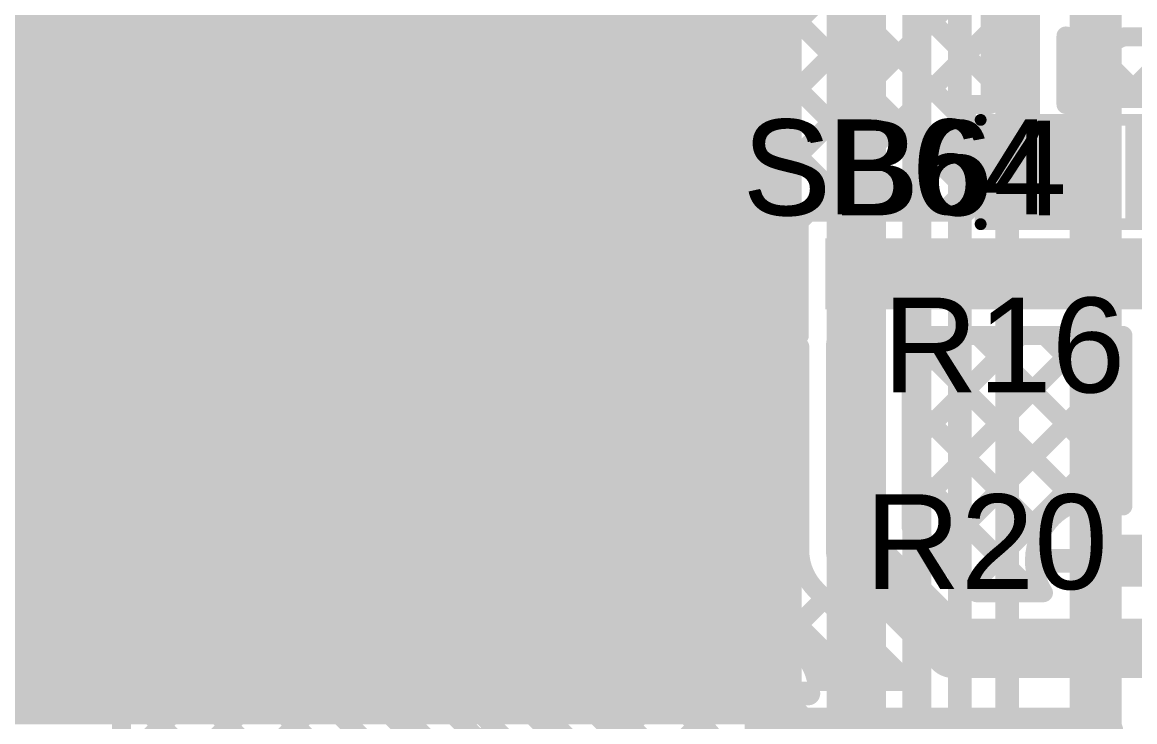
# Model space of a CAD drawing. Header units: millimetres. Extents: x -0.57 to 2.98, y -0.65 to 2.86.
# Drawn here: x -0.3069 to 0.1625, y 1.2451 to 1.5402 of the extents above; entities that cross this region are included whole.
import ezdxf

# ---------------------------------------------------------------- set-up
doc = ezdxf.new("R2010")
doc.units = ezdxf.units.MM
doc.header["$MEASUREMENT"] = 0
for name, color, linetype in [('BottomLayer', 5, 'Continuous'), ('BottomSolder', 6, 'Continuous'), ('Mechanical2', 216, 'Continuous'), ('TopLayer', 1, 'Continuous'), ('TopOverlay', 2, 'Continuous'), ('TopPaste', 8, 'Continuous'), ('TopSolder', 216, 'Continuous'), ('ViaHoleLayer', 16, 'Continuous')]:
    doc.layers.add(name, color=color, linetype=linetype)
doc.styles.add('Arial', font='', dxfattribs={"height": 0.2})
doc.styles.get('Arial').set_extended_font_data('Arial')

# ---------------------------------------------------------------- blocks, each defined once
blk = doc.blocks.new('SOLDER_BRIDGE_136')
at = {"layer": 'TopLayer'}
for points in [[(-0.045, -0.0175), (-0.045, 0.0175), (-0.015, 0.0175), (-0.015, -0.0175)], [(0.015, -0.0175), (0.015, 0.0175), (0.045, 0.0175), (0.045, -0.0175)]]:
    blk.add_hatch(color=1, dxfattribs=at).paths.add_polyline_path(points)
at = {"layer": 'TopPaste'}
for points in [[(-0.045, -0.0175), (-0.045, 0.0175), (-0.015, 0.0175), (-0.015, -0.0175)], [(0.015, -0.0175), (0.015, 0.0175), (0.045, 0.0175), (0.045, -0.0175)]]:
    blk.add_hatch(color=8, dxfattribs=at).paths.add_polyline_path(points)
at = {"layer": 'TopSolder'}
for points in [[(-0.049, -0.0215), (-0.049, 0.0215), (-0.011, 0.0215), (-0.011, -0.0215)], [(0.011, -0.0215), (0.011, 0.0215), (0.049, 0.0215), (0.049, -0.0215)]]:
    blk.add_hatch(color=216, dxfattribs=at).paths.add_polyline_path(points)
at = {"layer": 'TopOverlay', "const_width": 0.005}
for points in [[(-0.05, 0.022), (-0.05, -0.022)], [(0.05, 0.022), (-0.05, 0.022)], [(0.05, 0.022), (0.05, -0.022)], [(0.05, -0.022), (-0.05, -0.022)]]:
    blk.add_lwpolyline(points, dxfattribs=at)
at = {"layer": 'TopOverlay', "const_width": 0.0025}
for points in [[(-0.05125, 0.022, 1), (-0.04875, 0.022, 1)], [(-0.05125, 0.022, 1), (-0.04875, 0.022, 1)], [(0.04875, 0.022, 1), (0.05125, 0.022, 1)], [(0.04875, 0.022, 1), (0.05125, 0.022, 1)], [(-0.05125, -0.022, 1), (-0.04875, -0.022, 1)], [(-0.05125, -0.022, 1), (-0.04875, -0.022, 1)], [(0.04875, -0.022, 1), (0.05125, -0.022, 1)], [(0.04875, -0.022, 1), (0.05125, -0.022, 1)]]:
    blk.add_lwpolyline(points, format="xyb", close=True, dxfattribs=at)
at = {"layer": 'TopOverlay'}
blk.add_text('SB64', height=0.04, rotation=-180, dxfattribs=at).set_placement((0.150339, 0.017792))
blk = doc.blocks.new('U262_061N_4BVC11_238')
at = {"layer": 'BottomSolder'}
h = blk.add_hatch(color=6, dxfattribs=at)
edge = h.paths.add_edge_path()
edge.add_arc((-0.17008, 0.04429), 0.02369, 180, 360)
edge.add_line((-0.14639, 0.04429), (-0.14639, 0.08366))
edge.add_arc((-0.17008, 0.08366), 0.02369, 0, 180)
edge.add_line((-0.19376, 0.08366), (-0.19376, 0.04429))
at = {"layer": 'TopSolder'}
h = blk.add_hatch(color=216, dxfattribs=at)
edge = h.paths.add_edge_path()
edge.add_arc((-0.17008, 0.04429), 0.02369, 180, 360)
edge.add_line((-0.14639, 0.04429), (-0.14639, 0.08366))
edge.add_arc((-0.17008, 0.08366), 0.02369, 0, 180)
edge.add_line((-0.19376, 0.08366), (-0.19376, 0.04429))
blk.add_hatch(color=216, dxfattribs=at).paths.add_polyline_path([(-0.12605, 0.10735), (-0.09049, 0.10735), (-0.09049, 0.05998), (-0.12605, 0.05998)])

msp = doc.modelspace()

# ---------------------------------------------------------------- hatches: boundary and pattern name
at = {"layer": 'BottomLayer'}
for points in [[(-0.408, 1.244), (0.022, 1.244), (0.022, 1.613), (-0.408, 1.613)], [(-0.409, 1.244), (-0.277, 1.244), (-0.277, 1.354), (-0.409, 1.354)]]:
    msp.add_hatch(color=5, dxfattribs=at).paths.add_polyline_path(points)
h = msp.add_hatch(color=5, dxfattribs=at)
edge = h.paths.add_edge_path()
edge.add_arc((0.045, 1.404), 0.01181, 0, 360)
h = msp.add_hatch(color=5, dxfattribs=at)
edge = h.paths.add_edge_path()
edge.add_arc((-0.295, 1.34366), 0.01181, 0, 360)
h = msp.add_hatch(color=5, dxfattribs=at)
edge = h.paths.add_edge_path()
edge.add_arc((-0.295, 1.31984), 0.01181, 0, 360)
h = msp.add_hatch(color=5, dxfattribs=at)
edge = h.paths.add_edge_path()
edge.add_arc((0.146, 1.313), 0.01181, 0, 360)
h = msp.add_hatch(color=5, dxfattribs=at)
edge = h.paths.add_edge_path()
edge.add_arc((-0.295, 1.29602), 0.01181, 0, 360)
h = msp.add_hatch(color=5, dxfattribs=at)
edge = h.paths.add_edge_path()
edge.add_arc((0.003, 1.257), 0.01181, 0, 360)
h = msp.add_hatch(color=5, dxfattribs=at)
edge = h.paths.add_edge_path()
edge.add_arc((0.146, 1.24), 0.01181, 0, 360)
at = {"layer": 'BottomSolder'}
h = msp.add_hatch(color=6, dxfattribs=at)
edge = h.paths.add_edge_path()
edge.add_arc((0.045, 1.404), 0.00791, 0, 360)
h = msp.add_hatch(color=6, dxfattribs=at)
edge = h.paths.add_edge_path()
edge.add_arc((-0.295, 1.34366), 0.00791, 0, 360)
h = msp.add_hatch(color=6, dxfattribs=at)
edge = h.paths.add_edge_path()
edge.add_arc((-0.295, 1.31984), 0.00791, 0, 360)
h = msp.add_hatch(color=6, dxfattribs=at)
edge = h.paths.add_edge_path()
edge.add_arc((0.146, 1.313), 0.00791, 0, 360)
h = msp.add_hatch(color=6, dxfattribs=at)
edge = h.paths.add_edge_path()
edge.add_arc((-0.295, 1.29602), 0.00791, 0, 360)
h = msp.add_hatch(color=6, dxfattribs=at)
edge = h.paths.add_edge_path()
edge.add_arc((0.003, 1.257), 0.00791, 0, 360)
h = msp.add_hatch(color=6, dxfattribs=at)
edge = h.paths.add_edge_path()
edge.add_arc((0.146, 1.24), 0.00791, 0, 360)
at = {"layer": 'TopLayer'}
for points in [[(0.161, 1.45706), (0.26451, 1.45706), (0.26451, 1.49706), (0.161, 1.49706)], [(0.032, 1.41906), (0.26451, 1.41906), (0.26451, 1.44906), (0.032, 1.44906)], [(-0.51725, 1.246), (-0.276, 1.246), (-0.276, 1.353), (-0.51725, 1.353)]]:
    msp.add_hatch(color=1, dxfattribs=at).paths.add_polyline_path(points)
h = msp.add_hatch(color=1, dxfattribs=at)
edge = h.paths.add_edge_path()
edge.add_arc((0.045, 1.404), 0.01181, 0, 360)
h = msp.add_hatch(color=1, dxfattribs=at)
edge = h.paths.add_edge_path()
edge.add_arc((-0.295, 1.34366), 0.01181, 0, 360)
h = msp.add_hatch(color=1, dxfattribs=at)
edge = h.paths.add_edge_path()
edge.add_arc((-0.295, 1.31984), 0.01181, 0, 360)
h = msp.add_hatch(color=1, dxfattribs=at)
edge = h.paths.add_edge_path()
edge.add_arc((0.146, 1.313), 0.01181, 0, 360)
h = msp.add_hatch(color=1, dxfattribs=at)
edge = h.paths.add_edge_path()
edge.add_arc((-0.295, 1.29602), 0.01181, 0, 360)
h = msp.add_hatch(color=1, dxfattribs=at)
edge = h.paths.add_edge_path()
edge.add_arc((0.003, 1.257), 0.01181, 0, 360)
h = msp.add_hatch(color=1, dxfattribs=at)
edge = h.paths.add_edge_path()
edge.add_arc((0.146, 1.24), 0.01181, 0, 360)
at = {"layer": 'TopSolder'}
h = msp.add_hatch(color=216, dxfattribs=at)
edge = h.paths.add_edge_path()
edge.add_arc((0.045, 1.404), 0.00791, 0, 360)
h = msp.add_hatch(color=216, dxfattribs=at)
edge = h.paths.add_edge_path()
edge.add_arc((-0.295, 1.34366), 0.00791, 0, 360)
h = msp.add_hatch(color=216, dxfattribs=at)
edge = h.paths.add_edge_path()
edge.add_arc((-0.295, 1.31984), 0.00791, 0, 360)
h = msp.add_hatch(color=216, dxfattribs=at)
edge = h.paths.add_edge_path()
edge.add_arc((0.146, 1.313), 0.00791, 0, 360)
h = msp.add_hatch(color=216, dxfattribs=at)
edge = h.paths.add_edge_path()
edge.add_arc((-0.295, 1.29602), 0.00791, 0, 360)
h = msp.add_hatch(color=216, dxfattribs=at)
edge = h.paths.add_edge_path()
edge.add_arc((0.003, 1.257), 0.00791, 0, 360)
h = msp.add_hatch(color=216, dxfattribs=at)
edge = h.paths.add_edge_path()
edge.add_arc((0.146, 1.24), 0.00791, 0, 360)
at = {"layer": 'ViaHoleLayer'}
h = msp.add_hatch(color=16, dxfattribs=at)
edge = h.paths.add_edge_path()
edge.add_arc((0.045, 1.404), 0.00591, 0, 360)
h = msp.add_hatch(color=16, dxfattribs=at)
edge = h.paths.add_edge_path()
edge.add_arc((-0.295, 1.34366), 0.00591, 0, 360)
h = msp.add_hatch(color=16, dxfattribs=at)
edge = h.paths.add_edge_path()
edge.add_arc((-0.295, 1.31984), 0.00591, 0, 360)
h = msp.add_hatch(color=16, dxfattribs=at)
edge = h.paths.add_edge_path()
edge.add_arc((0.146, 1.313), 0.00591, 0, 360)
h = msp.add_hatch(color=16, dxfattribs=at)
edge = h.paths.add_edge_path()
edge.add_arc((-0.295, 1.29602), 0.00591, 0, 360)
h = msp.add_hatch(color=16, dxfattribs=at)
edge = h.paths.add_edge_path()
edge.add_arc((0.003, 1.257), 0.00591, 0, 360)
h = msp.add_hatch(color=16, dxfattribs=at)
edge = h.paths.add_edge_path()
edge.add_arc((0.146, 1.24), 0.00591, 0, 360)

# ---------------------------------------------------------------- linework, layer by layer
at = {"layer": 'BottomLayer'}
for points, const_width in [([(0.10869, 1.299), (0.10869, 1.6756)], 0.01), ([(0.08869, 0.95), (0.08869, 1.66731)], 0.01), ([(0.07269, 0.96115), (0.07269, 1.66068)], 0.008), ([(0.045, 1.404), (0.045, 1.64)], 0.025), ([(0.0685, 1.404), (0.0685, 1.611)], 0.008), ([(0.146, 1.313), (0.146, 1.557)], 0.022), ([(0.0685, 1.53196), (0.07269, 1.53615)], 0.008), ([(0.0685, 1.52064), (0.07269, 1.51645)], 0.008), ([(0.0685, 1.50367), (0.07269, 1.50786)], 0.008), ([(0.0685, 1.49236), (0.07269, 1.48817)], 0.008), ([(0.0685, 1.47539), (0.07269, 1.47958)], 0.008), ([(0.0685, 1.46407), (0.07269, 1.45988)], 0.008), ([(0.0685, 1.44711), (0.07269, 1.45129)], 0.008), ([(-0.193, 1.4285), (-0.1685, 1.4285)], 0.022), ([(0.0685, 1.43579), (0.07269, 1.4316)], 0.008), ([(0.0685, 1.41882), (0.07269, 1.42301)], 0.008), ([(0.045, 0.93), (0.045, 1.404)], 0.025), ([(0.0685, 1.4075), (0.07269, 1.40331)], 0.008), ([(0.0685, 0.95829), (0.0685, 1.404)], 0.008), ([(0.0685, 1.39054), (0.07269, 1.39473)], 0.008), ([(0.0685, 1.37922), (0.07269, 1.37503)], 0.008), ([(0.0685, 1.36225), (0.07269, 1.36644)], 0.008), ([(0.0685, 1.35093), (0.07269, 1.34674)], 0.008), ([(0.0685, 1.33397), (0.07269, 1.33816)], 0.008), ([(0.0685, 1.32265), (0.07269, 1.31846)], 0.008), ([(0.146, 1.24), (0.146, 1.313)], 0.022), ([(0.146, 1.313), (0.27395, 1.313)], 0.022), ([(0.0685, 1.30568), (0.07269, 1.30987)], 0.008), ([(0.10869, 1.234), (0.10869, 1.299)], 0.01), ([(0.0685, 1.29436), (0.07269, 1.29018)], 0.008), ([(0.0685, 1.2774), (0.07269, 1.28159)], 0.008), ([(0.0685, 1.26608), (0.07269, 1.26189)], 0.008), ([(0.003, 1.23519), (0.003, 1.257)], 0.01), ([(0.0685, 1.24912), (0.07269, 1.2533)], 0.008)]:
    msp.add_lwpolyline(points, dxfattribs=dict(at, const_width=const_width))
for points, const_width in [([(0.07069, 1.53615, 1), (0.07469, 1.53615, 1)], 0.004), ([(0.0665, 1.53196, 1), (0.0705, 1.53196, 1)], 0.004), ([(0.0665, 1.52064, 1), (0.0705, 1.52064, 1)], 0.004), ([(0.07069, 1.51645, 1), (0.07469, 1.51645, 1)], 0.004), ([(0.07069, 1.50786, 1), (0.07469, 1.50786, 1)], 0.004), ([(0.0665, 1.50367, 1), (0.0705, 1.50367, 1)], 0.004), ([(0.0665, 1.49236, 1), (0.0705, 1.49236, 1)], 0.004), ([(0.07069, 1.48817, 1), (0.07469, 1.48817, 1)], 0.004), ([(0.07069, 1.47958, 1), (0.07469, 1.47958, 1)], 0.004), ([(0.0665, 1.47539, 1), (0.0705, 1.47539, 1)], 0.004), ([(0.0665, 1.46407, 1), (0.0705, 1.46407, 1)], 0.004), ([(0.07069, 1.45988, 1), (0.07469, 1.45988, 1)], 0.004), ([(0.07069, 1.45129, 1), (0.07469, 1.45129, 1)], 0.004), ([(0.0665, 1.44711, 1), (0.0705, 1.44711, 1)], 0.004), ([(-0.1985, 1.4285, 1), (-0.1875, 1.4285, 1)], 0.011), ([(-0.174, 1.4285, 1), (-0.163, 1.4285, 1)], 0.011), ([(0.0665, 1.43579, 1), (0.0705, 1.43579, 1)], 0.004), ([(0.07069, 1.4316, 1), (0.07469, 1.4316, 1)], 0.004), ([(0.07069, 1.42301, 1), (0.07469, 1.42301, 1)], 0.004), ([(0.0665, 1.41882, 1), (0.0705, 1.41882, 1)], 0.004), ([(0.03875, 1.404, 1), (0.05125, 1.404, 1)], 0.0125), ([(0.03875, 1.404, 1), (0.05125, 1.404, 1)], 0.0125), ([(0.0665, 1.4075, 1), (0.0705, 1.4075, 1)], 0.004), ([(0.0665, 1.404, 1), (0.0705, 1.404, 1)], 0.004), ([(0.0665, 1.404, 1), (0.0705, 1.404, 1)], 0.004), ([(0.07069, 1.40331, 1), (0.07469, 1.40331, 1)], 0.004), ([(0.07069, 1.39473, 1), (0.07469, 1.39473, 1)], 0.004), ([(0.0665, 1.39054, 1), (0.0705, 1.39054, 1)], 0.004), ([(0.0665, 1.37922, 1), (0.0705, 1.37922, 1)], 0.004), ([(0.07069, 1.37503, 1), (0.07469, 1.37503, 1)], 0.004), ([(0.0665, 1.36225, 1), (0.0705, 1.36225, 1)], 0.004), ([(0.07069, 1.36644, 1), (0.07469, 1.36644, 1)], 0.004), ([(0.0665, 1.35093, 1), (0.0705, 1.35093, 1)], 0.004), ([(0.07069, 1.34674, 1), (0.07469, 1.34674, 1)], 0.004), ([(0.0665, 1.33397, 1), (0.0705, 1.33397, 1)], 0.004), ([(0.07069, 1.33816, 1), (0.07469, 1.33816, 1)], 0.004), ([(0.0665, 1.32265, 1), (0.0705, 1.32265, 1)], 0.004), ([(0.1405, 1.313, 1), (0.1515, 1.313, 1)], 0.011), ([(0.1405, 1.313, 1), (0.1515, 1.313, 1)], 0.011), ([(0.1405, 1.313, 1), (0.1515, 1.313, 1)], 0.011), ([(0.07069, 1.31846, 1), (0.07469, 1.31846, 1)], 0.004), ([(0.0665, 1.30568, 1), (0.0705, 1.30568, 1)], 0.004), ([(0.07069, 1.30987, 1), (0.07469, 1.30987, 1)], 0.004), ([(0.10619, 1.299, 1), (0.11119, 1.299, 1)], 0.005), ([(0.10619, 1.299, 1), (0.11119, 1.299, 1)], 0.005), ([(0.0665, 1.29436, 1), (0.0705, 1.29436, 1)], 0.004), ([(0.07069, 1.29018, 1), (0.07469, 1.29018, 1)], 0.004), ([(0.0665, 1.2774, 1), (0.0705, 1.2774, 1)], 0.004), ([(0.07069, 1.28159, 1), (0.07469, 1.28159, 1)], 0.004), ([(0.0665, 1.26608, 1), (0.0705, 1.26608, 1)], 0.004), ([(0.07069, 1.26189, 1), (0.07469, 1.26189, 1)], 0.004), ([(0.0005, 1.257, 1), (0.0055, 1.257, 1)], 0.005), ([(0.07069, 1.2533, 1), (0.07469, 1.2533, 1)], 0.004), ([(0.0665, 1.24912, 1), (0.0705, 1.24912, 1)], 0.004), ([(0.1405, 1.24, 1), (0.1515, 1.24, 1)], 0.011)]:
    msp.add_lwpolyline(points, format="xyb", close=True, dxfattribs=dict(at, const_width=const_width))
at = {"layer": 'Mechanical2', "const_width": 0.01}
msp.add_lwpolyline([(1.75783, 2.80917, -6.230382), (0.64896, 2.81029)], format="xyb", dxfattribs=at)
at = {"layer": 'TopLayer'}
for points, const_width in [([(-0.286, 1.445), (-0.286, 1.941)], 0.012), ([(-0.269, 1.45204), (-0.269, 1.92165)], 0.008), ([(0.11749, 1.477), (0.11749, 1.72094)], 0.01), ([(-0.25439, 1.7021), (0.021, 1.42672)], 0.008), ([(-0.22208, 1.69809), (0.021, 1.455)], 0.008), ([(-0.21092, 1.39396), (0.09149, 1.69637)], 0.008), ([(0.10149, 1.5055), (0.10149, 1.69244)], 0.008), ([(-0.269, 1.68843), (0.02119, 1.39824)], 0.008), ([(-0.19678, 1.37982), (0.10149, 1.67808)], 0.008), ([(-0.269, 1.53387), (-0.13768, 1.66519)], 0.008), ([(-0.269, 1.66015), (0.02119, 1.36996)], 0.008), ([(-0.26749, 1.45053), (-0.06302, 1.655)], 0.008), ([(-0.25335, 1.43639), (-0.03473, 1.655)], 0.008), ([(-0.2392, 1.42224), (-0.00645, 1.655)], 0.008), ([(-0.22506, 1.4081), (0.02184, 1.655)], 0.008), ([(-0.0656, 1.65474), (0.09149, 1.49765)], 0.008), ([(-0.03758, 1.655), (0.10149, 1.51593)], 0.008), ([(-0.18263, 1.36568), (0.10149, 1.6498)], 0.008), ([(-0.09, 1.65086), (0.09149, 1.46937)], 0.008), ([(-0.269, 1.50559), (-0.1348, 1.63979)], 0.008), ([(-0.269, 1.63186), (0.02119, 1.34168)], 0.008), ([(-0.09333, 1.6259), (0.07251, 1.46006)], 0.008), ([(-0.269, 1.4773), (-0.12561, 1.62069)], 0.008), ([(-0.16849, 1.35153), (0.10149, 1.62152)], 0.008), ([(-0.1119, 1.61619), (0.04422, 1.46006)], 0.008), ([(-0.269, 1.60358), (0.02159, 1.31299)], 0.008), ([(-0.15435, 1.33739), (0.10149, 1.59323)], 0.008), ([(-0.269, 1.5753), (0.0443, 1.262)], 0.008), ([(-0.14021, 1.32325), (0.10149, 1.56495)], 0.008), ([(0.146, 1.53519), (0.146, 1.557)], 0.01), ([(-0.269, 1.54701), (-0.00387, 1.28188)], 0.008), ([(0.02489, 1.46006), (0.10149, 1.53666)], 0.008), ([(0.13349, 1.5055), (0.13349, 1.53442)], 0.008), ([(0.13349, 1.51209), (0.15379, 1.53239)], 0.008), ([(0.14258, 1.53142), (0.16593, 1.50806)], 0.008), ([(0.15771, 1.534), (0.197, 1.534)], 0.008), ([(0.15774, 1.50806), (0.18368, 1.534)], 0.008), ([(-0.269, 1.51873), (-0.01965, 1.26938)], 0.008), ([(0.13349, 1.51222), (0.14021, 1.5055)], 0.008), ([(0.15, 1.50806), (0.197, 1.50806)], 0.008), ([(0.15, 1.46006), (0.15, 1.50806)], 0.008), ([(0.09149, 1.5055), (0.10149, 1.5055)], 0.008), ([(0.09149, 1.46006), (0.09149, 1.5055)], 0.008), ([(0.13349, 1.5055), (0.14349, 1.5055)], 0.008), ([(0.14349, 1.46006), (0.14349, 1.5055)], 0.008), ([(0.05317, 1.46006), (0.09149, 1.49838)], 0.008), ([(0.14349, 1.50222), (0.15, 1.49571)], 0.008), ([(0.14349, 1.49381), (0.15, 1.50032)], 0.008), ([(-0.269, 1.49044), (0.08335, 1.13809)], 0.008), ([(0.08146, 1.46006), (0.09149, 1.47009)], 0.008), ([(0.14349, 1.47393), (0.15, 1.46742)], 0.008), ([(0.14349, 1.46553), (0.15, 1.47204)], 0.008), ([(-0.269, 1.46216), (0.06921, 1.12395)], 0.008), ([(-0.12607, 1.30911), (0.021, 1.45617)], 0.008), ([(0.021, 1.46006), (0.09149, 1.46006)], 0.008), ([(0.021, 1.45617), (0.02489, 1.46006)], 0.008), ([(0.021, 1.40806), (0.021, 1.46006)], 0.008), ([(0.14349, 1.46006), (0.15, 1.46006)], 0.008), ([(-0.269, 1.45204), (0.002, 1.18104)], 0.008), ([(-0.286, 1.445), (-0.01, 1.169)], 0.012), ([(0.045, 1.404), (0.045, 1.43006)], 0.025), ([(0.045, 1.43006), (0.049, 1.43406)], 0.022), ([(0.049, 1.43406), (0.15926, 1.43406)], 0.022), ([(-0.297, 1.42004), (-0.297, 1.43196)], 0.008), ([(-0.297, 1.43196), (-0.027, 1.16196)], 0.008), ([(-0.11192, 1.29497), (0.021, 1.42789)], 0.008), ([(-0.297, 1.42102), (-0.29153, 1.42649)], 0.008), ([(-0.297, 1.42004), (-0.10973, 1.23278)], 0.008), ([(-0.314, 1.413), (-0.111, 1.21)], 0.012), ([(-0.28335, 1.40639), (-0.27739, 1.41235)], 0.008), ([(0.04469, 1.31731), (0.04469, 1.40325)], 0.025), ([(0.06819, 1.36194), (0.11431, 1.40806)], 0.008), ([(0.06819, 1.39023), (0.08603, 1.40806)], 0.008), ([(0.06819, 1.33366), (0.14259, 1.40806)], 0.008), ([(0.0685, 1.40806), (0.15751, 1.40806)], 0.008), ([(0.0685, 1.4075), (0.13835, 1.33765)], 0.008), ([(0.09622, 1.40806), (0.15751, 1.34678)], 0.008), ([(0.12451, 1.40806), (0.15751, 1.37506)], 0.008), ([(0.15279, 1.40806), (0.15751, 1.40334)], 0.008), ([(0.15751, 1.3361), (0.15751, 1.40806)], 0.008), ([(-0.326, 1.40096), (-0.29451, 1.36947)], 0.008), ([(-0.09778, 1.28082), (0.02119, 1.3998)], 0.008), ([(0.02119, 1.31731), (0.02119, 1.40325)], 0.008), ([(0.06819, 1.32704), (0.06819, 1.40019)], 0.008), ([(-0.2692, 1.39224), (-0.26325, 1.3982)], 0.008), ([(0.07902, 1.31621), (0.15751, 1.39469)], 0.008), ([(-0.32083, 1.36891), (-0.30739, 1.38235)], 0.008), ([(-0.25506, 1.3781), (-0.2491, 1.38406)], 0.008), ([(0.06819, 1.37953), (0.123, 1.32472)], 0.008), ([(-0.08364, 1.26668), (0.02119, 1.37151)], 0.008), ([(-0.24092, 1.36396), (-0.23496, 1.36992)], 0.008), ([(-0.295, 1.34366), (-0.295, 1.36547)], 0.01), ([(0.09317, 1.30207), (0.15751, 1.36641)], 0.008), ([(-0.22678, 1.34982), (-0.22082, 1.35578)], 0.008), ([(0.06819, 1.35124), (0.11993, 1.2995)], 0.008), ([(-0.295, 1.34366), (-0.27319, 1.34366)], 0.01), ([(-0.0695, 1.25254), (0.02119, 1.34323)], 0.008), ([(-0.265, 1.235), (-0.265, 1.33996)], 0.008), ([(-0.265, 1.33996), (-0.13378, 1.20873)], 0.008), ([(-0.21263, 1.33568), (-0.20668, 1.34163)], 0.008), ([(0.146, 1.313), (0.146, 1.33481)], 0.01), ([(-0.265, 1.3116), (-0.25082, 1.32578)], 0.008), ([(-0.19849, 1.32153), (-0.19253, 1.32749)], 0.008), ([(0.04469, 1.31731), (0.086, 1.276)], 0.025), ([(0.06819, 1.32704), (0.09573, 1.2995)], 0.008), ([(-0.295, 1.31984), (-0.27319, 1.31984)], 0.01), ([(0.146, 1.313), (0.184, 1.313)], 0.022), ([(-0.265, 1.31674), (-0.03626, 1.088)], 0.008), ([(-0.05536, 1.2384), (0.0213, 1.31505)], 0.008), ([(-0.265, 1.28331), (-0.23668, 1.31163)], 0.008), ([(-0.18435, 1.30739), (-0.17839, 1.31335)], 0.008), ([(0.12419, 1.313), (0.146, 1.313)], 0.01), ([(-0.33034, 1.26935), (-0.30769, 1.292)], 0.025), ([(-0.295, 1.29602), (-0.27319, 1.29602)], 0.01), ([(-0.265, 1.25503), (-0.22253, 1.29749)], 0.008), ([(-0.17021, 1.29325), (-0.16425, 1.29921)], 0.008), ([(0.01459, 1.28006), (0.03165, 1.29712)], 0.008), ([(0.02809, 1.30068), (0.06677, 1.262)], 0.008), ([(0.09573, 1.2995), (0.124, 1.2995)], 0.008), ([(-0.265, 1.28845), (-0.06455, 1.088)], 0.008), ([(-0.27357, 1.21817), (-0.20839, 1.28335)], 0.008), ([(-0.15607, 1.27911), (-0.15011, 1.28507)], 0.008), ([(0.02761, 1.26479), (0.04579, 1.28297)], 0.008), ([(0.086, 1.276), (0.208, 1.276)], 0.025), ([(0.003, 1.257), (0.003, 1.27881)], 0.01), ([(-0.29965, 1.1638), (-0.19425, 1.26921)], 0.008), ([(-0.14192, 1.26497), (-0.13597, 1.27092)], 0.008), ([(0.0531, 1.262), (0.05993, 1.26883)], 0.008), ([(0.003, 1.257), (0.02, 1.24)], 0.022), ([(-0.265, 1.26017), (-0.09283, 1.088)], 0.008), ([(0.02911, 1.262), (0.06677, 1.262)], 0.008), ([(-0.29965, 1.13552), (-0.18011, 1.25507)], 0.008), ([(-0.12778, 1.25082), (-0.12182, 1.25678)], 0.008), ([(-0.01881, 1.257), (0.003, 1.257)], 0.01), ([(0.003, 1.257), (0.02481, 1.257)], 0.01), ([(0.003, 1.23519), (0.003, 1.257)], 0.01), ([(-0.04121, 1.22425), (-0.02006, 1.24541)], 0.008), ([(0.02, 1.24), (0.146, 1.24)], 0.022), ([(-0.11364, 1.23668), (-0.10768, 1.24264)], 0.008)]:
    msp.add_lwpolyline(points, dxfattribs=dict(at, const_width=const_width))
for points, const_width in [([(0.09949, 1.53666, 1), (0.10349, 1.53666, 1)], 0.004), ([(0.1435, 1.53519, 1), (0.1485, 1.53519, 1)], 0.005), ([(-0.271, 1.53387, 1), (-0.267, 1.53387, 1)], 0.004), ([(0.13149, 1.53442, 1), (0.13549, 1.53442, 1)], 0.004), ([(0.13149, 1.53442, 1), (0.13549, 1.53442, 1)], 0.004), ([(0.14058, 1.53142, 1), (0.14458, 1.53142, 1)], 0.004), ([(0.15179, 1.53239, 1), (0.15579, 1.53239, 1)], 0.004), ([(0.15571, 1.534, 1), (0.15971, 1.534, 1)], 0.004), ([(0.15571, 1.534, 1), (0.15971, 1.534, 1)], 0.004), ([(-0.271, 1.51873, 1), (-0.267, 1.51873, 1)], 0.004), ([(0.09949, 1.51593, 1), (0.10349, 1.51593, 1)], 0.004), ([(0.13149, 1.51222, 1), (0.13549, 1.51222, 1)], 0.004), ([(0.13149, 1.51209, 1), (0.13549, 1.51209, 1)], 0.004), ([(0.148, 1.50806, 1), (0.152, 1.50806, 1)], 0.004), ([(0.148, 1.50806, 1), (0.152, 1.50806, 1)], 0.004), ([(0.15574, 1.50806, 1), (0.15974, 1.50806, 1)], 0.004), ([(0.16393, 1.50806, 1), (0.16793, 1.50806, 1)], 0.004), ([(-0.271, 1.50559, 1), (-0.267, 1.50559, 1)], 0.004), ([(0.08949, 1.5055, 1), (0.09349, 1.5055, 1)], 0.004), ([(0.08949, 1.5055, 1), (0.09349, 1.5055, 1)], 0.004), ([(0.09949, 1.5055, 1), (0.10349, 1.5055, 1)], 0.004), ([(0.09949, 1.5055, 1), (0.10349, 1.5055, 1)], 0.004), ([(0.13149, 1.5055, 1), (0.13549, 1.5055, 1)], 0.004), ([(0.13149, 1.5055, 1), (0.13549, 1.5055, 1)], 0.004), ([(0.13821, 1.5055, 1), (0.14221, 1.5055, 1)], 0.004), ([(0.14149, 1.5055, 1), (0.14549, 1.5055, 1)], 0.004), ([(0.14149, 1.5055, 1), (0.14549, 1.5055, 1)], 0.004), ([(0.08949, 1.49838, 1), (0.09349, 1.49838, 1)], 0.004), ([(0.14149, 1.50222, 1), (0.14549, 1.50222, 1)], 0.004), ([(0.148, 1.50032, 1), (0.152, 1.50032, 1)], 0.004), ([(0.08949, 1.49765, 1), (0.09349, 1.49765, 1)], 0.004), ([(0.14149, 1.49381, 1), (0.14549, 1.49381, 1)], 0.004), ([(0.148, 1.49571, 1), (0.152, 1.49571, 1)], 0.004), ([(-0.271, 1.49044, 1), (-0.267, 1.49044, 1)], 0.004), ([(-0.271, 1.4773, 1), (-0.267, 1.4773, 1)], 0.004), ([(0.11499, 1.477, 1), (0.11999, 1.477, 1)], 0.005), ([(0.08949, 1.47009, 1), (0.09349, 1.47009, 1)], 0.004), ([(0.14149, 1.47393, 1), (0.14549, 1.47393, 1)], 0.004), ([(0.148, 1.47204, 1), (0.152, 1.47204, 1)], 0.004), ([(0.08949, 1.46937, 1), (0.09349, 1.46937, 1)], 0.004), ([(0.14149, 1.46553, 1), (0.14549, 1.46553, 1)], 0.004), ([(0.148, 1.46742, 1), (0.152, 1.46742, 1)], 0.004), ([(-0.271, 1.46216, 1), (-0.267, 1.46216, 1)], 0.004), ([(0.019, 1.46006, 1), (0.023, 1.46006, 1)], 0.004), ([(0.019, 1.46006, 1), (0.023, 1.46006, 1)], 0.004), ([(0.019, 1.45617, 1), (0.023, 1.45617, 1)], 0.004), ([(0.019, 1.45617, 1), (0.023, 1.45617, 1)], 0.004), ([(0.02289, 1.46006, 1), (0.02689, 1.46006, 1)], 0.004), ([(0.02289, 1.46006, 1), (0.02689, 1.46006, 1)], 0.004), ([(0.04222, 1.46006, 1), (0.04622, 1.46006, 1)], 0.004), ([(0.05117, 1.46006, 1), (0.05517, 1.46006, 1)], 0.004), ([(0.07051, 1.46006, 1), (0.07451, 1.46006, 1)], 0.004), ([(0.07946, 1.46006, 1), (0.08346, 1.46006, 1)], 0.004), ([(0.08949, 1.46006, 1), (0.09349, 1.46006, 1)], 0.004), ([(0.08949, 1.46006, 1), (0.09349, 1.46006, 1)], 0.004), ([(0.14149, 1.46006, 1), (0.14549, 1.46006, 1)], 0.004), ([(0.14149, 1.46006, 1), (0.14549, 1.46006, 1)], 0.004), ([(0.148, 1.46006, 1), (0.152, 1.46006, 1)], 0.004), ([(0.148, 1.46006, 1), (0.152, 1.46006, 1)], 0.004), ([(-0.271, 1.45204, 1), (-0.267, 1.45204, 1)], 0.004), ([(-0.271, 1.45204, 1), (-0.267, 1.45204, 1)], 0.004), ([(0.019, 1.455, 1), (0.023, 1.455, 1)], 0.004), ([(-0.289, 1.445, 1), (-0.283, 1.445, 1)], 0.006), ([(-0.289, 1.445, 1), (-0.283, 1.445, 1)], 0.006), ([(-0.26949, 1.45053, 1), (-0.26549, 1.45053, 1)], 0.004), ([(0.03875, 1.43006, 1), (0.05125, 1.43006, 1)], 0.0125), ([(0.0395, 1.43006, 1), (0.0505, 1.43006, 1)], 0.011), ([(0.0435, 1.43406, 1), (0.0545, 1.43406, 1)], 0.011), ([(0.0435, 1.43406, 1), (0.0545, 1.43406, 1)], 0.011), ([(0.15376, 1.43406, 1), (0.16476, 1.43406, 1)], 0.011), ([(-0.25535, 1.43639, 1), (-0.25135, 1.43639, 1)], 0.004), ([(-0.299, 1.43196, 1), (-0.295, 1.43196, 1)], 0.004), ([(-0.299, 1.43196, 1), (-0.295, 1.43196, 1)], 0.004), ([(0.019, 1.42789, 1), (0.023, 1.42789, 1)], 0.004), ([(-0.29353, 1.42649, 1), (-0.28953, 1.42649, 1)], 0.004), ([(0.019, 1.42672, 1), (0.023, 1.42672, 1)], 0.004), ([(-0.299, 1.42102, 1), (-0.295, 1.42102, 1)], 0.004), ([(-0.299, 1.42004, 1), (-0.295, 1.42004, 1)], 0.004), ([(-0.299, 1.42004, 1), (-0.295, 1.42004, 1)], 0.004), ([(-0.2412, 1.42224, 1), (-0.2372, 1.42224, 1)], 0.004), ([(-0.27939, 1.41235, 1), (-0.27539, 1.41235, 1)], 0.004), ([(0.03844, 1.40325, 1), (0.05094, 1.40325, 1)], 0.0125), ([(0.03875, 1.404, 1), (0.05125, 1.404, 1)], 0.0125), ([(-0.28535, 1.40639, 1), (-0.28135, 1.40639, 1)], 0.004), ([(-0.22706, 1.4081, 1), (-0.22306, 1.4081, 1)], 0.004), ([(0.019, 1.40806, 1), (0.023, 1.40806, 1)], 0.004), ([(0.0665, 1.40806, 1), (0.0705, 1.40806, 1)], 0.004), ([(0.0665, 1.4075, 1), (0.0705, 1.4075, 1)], 0.004), ([(0.08403, 1.40806, 1), (0.08803, 1.40806, 1)], 0.004), ([(0.09422, 1.40806, 1), (0.09822, 1.40806, 1)], 0.004), ([(0.11231, 1.40806, 1), (0.11631, 1.40806, 1)], 0.004), ([(0.12251, 1.40806, 1), (0.12651, 1.40806, 1)], 0.004), ([(0.14059, 1.40806, 1), (0.14459, 1.40806, 1)], 0.004), ([(0.15079, 1.40806, 1), (0.15479, 1.40806, 1)], 0.004), ([(0.15551, 1.40806, 1), (0.15951, 1.40806, 1)], 0.004), ([(0.15551, 1.40806, 1), (0.15951, 1.40806, 1)], 0.004), ([(0.01919, 1.40325, 1), (0.02319, 1.40325, 1)], 0.004), ([(0.01919, 1.3998, 1), (0.02319, 1.3998, 1)], 0.004), ([(0.06619, 1.40019, 1), (0.07019, 1.40019, 1)], 0.004), ([(0.15551, 1.40334, 1), (0.15951, 1.40334, 1)], 0.004), ([(-0.26525, 1.3982, 1), (-0.26125, 1.3982, 1)], 0.004), ([(0.01919, 1.39824, 1), (0.02319, 1.39824, 1)], 0.004), ([(0.15551, 1.39469, 1), (0.15951, 1.39469, 1)], 0.004), ([(-0.2712, 1.39224, 1), (-0.2672, 1.39224, 1)], 0.004), ([(-0.21292, 1.39396, 1), (-0.20892, 1.39396, 1)], 0.004), ([(0.06619, 1.39023, 1), (0.07019, 1.39023, 1)], 0.004), ([(-0.30939, 1.38235, 1), (-0.30539, 1.38235, 1)], 0.004), ([(-0.2511, 1.38406, 1), (-0.2471, 1.38406, 1)], 0.004), ([(-0.25706, 1.3781, 1), (-0.25306, 1.3781, 1)], 0.004), ([(-0.19878, 1.37982, 1), (-0.19478, 1.37982, 1)], 0.004), ([(0.06619, 1.37953, 1), (0.07019, 1.37953, 1)], 0.004), ([(0.01919, 1.37151, 1), (0.02319, 1.37151, 1)], 0.004), ([(0.15551, 1.37506, 1), (0.15951, 1.37506, 1)], 0.004), ([(-0.29651, 1.36947, 1), (-0.29251, 1.36947, 1)], 0.004), ([(-0.29651, 1.36947, 1), (-0.29251, 1.36947, 1)], 0.004), ([(-0.23696, 1.36992, 1), (-0.23296, 1.36992, 1)], 0.004), ([(0.01919, 1.36996, 1), (0.02319, 1.36996, 1)], 0.004), ([(-0.2975, 1.36547, 1), (-0.2925, 1.36547, 1)], 0.005), ([(-0.24292, 1.36396, 1), (-0.23892, 1.36396, 1)], 0.004), ([(-0.18463, 1.36568, 1), (-0.18063, 1.36568, 1)], 0.004), ([(0.06619, 1.36194, 1), (0.07019, 1.36194, 1)], 0.004), ([(0.15551, 1.36641, 1), (0.15951, 1.36641, 1)], 0.004), ([(-0.22282, 1.35578, 1), (-0.21882, 1.35578, 1)], 0.004), ([(-0.22878, 1.34982, 1), (-0.22478, 1.34982, 1)], 0.004), ([(-0.17049, 1.35153, 1), (-0.16649, 1.35153, 1)], 0.004), ([(0.06619, 1.35124, 1), (0.07019, 1.35124, 1)], 0.004), ([(-0.2975, 1.34366, 1), (-0.2925, 1.34366, 1)], 0.005), ([(-0.2975, 1.34366, 1), (-0.2925, 1.34366, 1)], 0.005), ([(-0.27569, 1.34366, 1), (-0.27069, 1.34366, 1)], 0.005), ([(0.01919, 1.34323, 1), (0.02319, 1.34323, 1)], 0.004), ([(0.15551, 1.34678, 1), (0.15951, 1.34678, 1)], 0.004), ([(-0.267, 1.33996, 1), (-0.263, 1.33996, 1)], 0.004), ([(-0.267, 1.33996, 1), (-0.263, 1.33996, 1)], 0.004), ([(-0.20868, 1.34163, 1), (-0.20468, 1.34163, 1)], 0.004), ([(0.01919, 1.34168, 1), (0.02319, 1.34168, 1)], 0.004), ([(-0.21463, 1.33568, 1), (-0.21063, 1.33568, 1)], 0.004), ([(-0.15635, 1.33739, 1), (-0.15235, 1.33739, 1)], 0.004), ([(0.13635, 1.33765, 1), (0.14035, 1.33765, 1)], 0.004), ([(0.1435, 1.33481, 1), (0.1485, 1.33481, 1)], 0.005), ([(0.15551, 1.3361, 1), (0.15951, 1.3361, 1)], 0.004), ([(0.15551, 1.3361, 1), (0.15951, 1.3361, 1)], 0.004), ([(0.06619, 1.33366, 1), (0.07019, 1.33366, 1)], 0.004), ([(-0.25282, 1.32578, 1), (-0.24882, 1.32578, 1)], 0.004), ([(-0.19453, 1.32749, 1), (-0.19053, 1.32749, 1)], 0.004), ([(0.03844, 1.31731, 1), (0.05094, 1.31731, 1)], 0.0125), ([(0.03844, 1.31731, 1), (0.05094, 1.31731, 1)], 0.0125), ([(0.06619, 1.32704, 1), (0.07019, 1.32704, 1)], 0.004), ([(0.06619, 1.32704, 1), (0.07019, 1.32704, 1)], 0.004), ([(0.121, 1.32472, 1), (0.125, 1.32472, 1)], 0.004), ([(-0.2975, 1.31984, 1), (-0.2925, 1.31984, 1)], 0.005), ([(-0.27569, 1.31984, 1), (-0.27069, 1.31984, 1)], 0.005), ([(-0.20049, 1.32153, 1), (-0.19649, 1.32153, 1)], 0.004), ([(-0.14221, 1.32325, 1), (-0.13821, 1.32325, 1)], 0.004), ([(0.1405, 1.313, 1), (0.1515, 1.313, 1)], 0.011), ([(-0.267, 1.31674, 1), (-0.263, 1.31674, 1)], 0.004), ([(0.01919, 1.31731, 1), (0.02319, 1.31731, 1)], 0.004), ([(0.01919, 1.31731, 1), (0.02319, 1.31731, 1)], 0.004), ([(0.01919, 1.31731, 1), (0.02319, 1.31731, 1)], 0.004), ([(0.0193, 1.31505, 1), (0.0233, 1.31505, 1)], 0.004), ([(0.07702, 1.31621, 1), (0.08102, 1.31621, 1)], 0.004), ([(-0.267, 1.3116, 1), (-0.263, 1.3116, 1)], 0.004), ([(-0.23868, 1.31163, 1), (-0.23468, 1.31163, 1)], 0.004), ([(-0.18039, 1.31335, 1), (-0.17639, 1.31335, 1)], 0.004), ([(0.01959, 1.31299, 1), (0.02359, 1.31299, 1)], 0.004), ([(0.12169, 1.313, 1), (0.12669, 1.313, 1)], 0.005), ([(0.1435, 1.313, 1), (0.1485, 1.313, 1)], 0.005), ([(0.1435, 1.313, 1), (0.1485, 1.313, 1)], 0.005), ([(-0.18635, 1.30739, 1), (-0.18235, 1.30739, 1)], 0.004), ([(-0.12807, 1.30911, 1), (-0.12407, 1.30911, 1)], 0.004), ([(0.09117, 1.30207, 1), (0.09517, 1.30207, 1)], 0.004), ([(-0.31394, 1.292, 1), (-0.30144, 1.292, 1)], 0.0125), ([(-0.2975, 1.29602, 1), (-0.2925, 1.29602, 1)], 0.005), ([(-0.27569, 1.29602, 1), (-0.27069, 1.29602, 1)], 0.005), ([(-0.22453, 1.29749, 1), (-0.22053, 1.29749, 1)], 0.004), ([(-0.16625, 1.29921, 1), (-0.16225, 1.29921, 1)], 0.004), ([(0.02607, 1.30069, 1), (0.03007, 1.30069, 1)], 0.004), ([(0.02609, 1.30068, 1), (0.03009, 1.30068, 1)], 0.004), ([(0.02609, 1.30068, 1), (0.03009, 1.30068, 1)], 0.004), ([(0.02965, 1.29712, 1), (0.03365, 1.29712, 1)], 0.004), ([(0.09373, 1.2995, 1), (0.09773, 1.2995, 1)], 0.004), ([(0.09373, 1.2995, 1), (0.09773, 1.2995, 1)], 0.004), ([(0.11793, 1.2995, 1), (0.12193, 1.2995, 1)], 0.004), ([(0.122, 1.2995, 1), (0.126, 1.2995, 1)], 0.004), ([(0.122, 1.2995, 1), (0.126, 1.2995, 1)], 0.004), ([(-0.17221, 1.29325, 1), (-0.16821, 1.29325, 1)], 0.004), ([(-0.11392, 1.29497, 1), (-0.10992, 1.29497, 1)], 0.004), ([(-0.267, 1.28845, 1), (-0.263, 1.28845, 1)], 0.004), ([(-0.267, 1.28331, 1), (-0.263, 1.28331, 1)], 0.004), ([(-0.21039, 1.28335, 1), (-0.20639, 1.28335, 1)], 0.004), ([(-0.15211, 1.28507, 1), (-0.14811, 1.28507, 1)], 0.004), ([(0.04379, 1.28297, 1), (0.04779, 1.28297, 1)], 0.004), ([(0.07975, 1.276, 1), (0.09225, 1.276, 1)], 0.0125), ([(0.07975, 1.276, 1), (0.09225, 1.276, 1)], 0.0125), ([(-0.15807, 1.27911, 1), (-0.15407, 1.27911, 1)], 0.004), ([(-0.09978, 1.28082, 1), (-0.09578, 1.28082, 1)], 0.004), ([(-0.00587, 1.28188, 1), (-0.00187, 1.28188, 1)], 0.004), ([(0.0005, 1.27881, 1), (0.0055, 1.27881, 1)], 0.005), ([(0.01259, 1.28006, 1), (0.01659, 1.28006, 1)], 0.004), ([(-0.19625, 1.26921, 1), (-0.19225, 1.26921, 1)], 0.004), ([(-0.13797, 1.27092, 1), (-0.13397, 1.27092, 1)], 0.004), ([(-0.02165, 1.26938, 1), (-0.01765, 1.26938, 1)], 0.004), ([(0.05793, 1.26883, 1), (0.06193, 1.26883, 1)], 0.004), ([(-0.14392, 1.26497, 1), (-0.13992, 1.26497, 1)], 0.004), ([(-0.08564, 1.26668, 1), (-0.08164, 1.26668, 1)], 0.004), ([(-0.0025, 1.257, 1), (0.0085, 1.257, 1)], 0.011), ([(0.02561, 1.26479, 1), (0.02961, 1.26479, 1)], 0.004), ([(-0.267, 1.26017, 1), (-0.263, 1.26017, 1)], 0.004), ([(0.0261, 1.26301, 1), (0.0301, 1.26301, 1)], 0.004), ([(0.02711, 1.262, 1), (0.03111, 1.262, 1)], 0.004), ([(0.0423, 1.262, 1), (0.0463, 1.262, 1)], 0.004), ([(0.0511, 1.262, 1), (0.0551, 1.262, 1)], 0.004), ([(0.06477, 1.262, 1), (0.06877, 1.262, 1)], 0.004), ([(0.06477, 1.262, 1), (0.06877, 1.262, 1)], 0.004), ([(-0.267, 1.25503, 1), (-0.263, 1.25503, 1)], 0.004), ([(-0.18211, 1.25507, 1), (-0.17811, 1.25507, 1)], 0.004), ([(-0.12382, 1.25678, 1), (-0.11982, 1.25678, 1)], 0.004), ([(-0.02131, 1.257, 1), (-0.01631, 1.257, 1)], 0.005), ([(0.0005, 1.257, 1), (0.0055, 1.257, 1)], 0.005), ([(0.0005, 1.257, 1), (0.0055, 1.257, 1)], 0.005), ([(0.0005, 1.257, 1), (0.0055, 1.257, 1)], 0.005), ([(0.0005, 1.257, 1), (0.0055, 1.257, 1)], 0.005), ([(0.02231, 1.257, 1), (0.02731, 1.257, 1)], 0.005), ([(-0.12978, 1.25082, 1), (-0.12578, 1.25082, 1)], 0.004), ([(-0.0715, 1.25254, 1), (-0.0675, 1.25254, 1)], 0.004), ([(-0.02206, 1.24541, 1), (-0.01806, 1.24541, 1)], 0.004), ([(0.0145, 1.24, 1), (0.0255, 1.24, 1)], 0.011), ([(0.0145, 1.24, 1), (0.0255, 1.24, 1)], 0.011), ([(0.1405, 1.24, 1), (0.1515, 1.24, 1)], 0.011), ([(-0.10968, 1.24264, 1), (-0.10568, 1.24264, 1)], 0.004)]:
    msp.add_lwpolyline(points, format="xyb", close=True, dxfattribs=dict(at, const_width=const_width))
at = {"layer": 'TopLayer', "const_width": 0.008}
for points in [[(0.15771, 1.534, -0.249249), (0.13349, 1.53442)], [(-0.31089, 1.364, -0.172246), (-0.29451, 1.36947)], [(0.124, 1.2995, -0.753701), (0.15751, 1.3361)], [(0.02809, 1.30068, -0.199188), (0.02119, 1.31731)], [(0.02807, 1.30069, -0.198912), (0.02119, 1.31731)], [(-0.00301, 1.2319, -1.786803), (0.0281, 1.26301)]]:
    msp.add_lwpolyline(points, format="xyb", dxfattribs=at)

# ---------------------------------------------------------------- block references
for name, p, rotation in [('SOLDER_BRIDGE_136', (0.14749, 1.477), 180), ('U262_061N_4BVC11_238', (-0.414, 1.16108), 270)]:
    msp.add_blockref(name, p, dxfattribs=dict(rotation=rotation))

# ---------------------------------------------------------------- texts
at = {"layer": 'TopOverlay', "style": 'Arial'}
for s, p in [('SB64', (-0.00285, 1.45874)), ('R16', (0.05602, 1.38401)), ('R20', (0.04868, 1.30101))]:
    msp.add_text(s, height=0.04, dxfattribs=at).set_placement(p)

doc.saveas('drawing.dxf')
